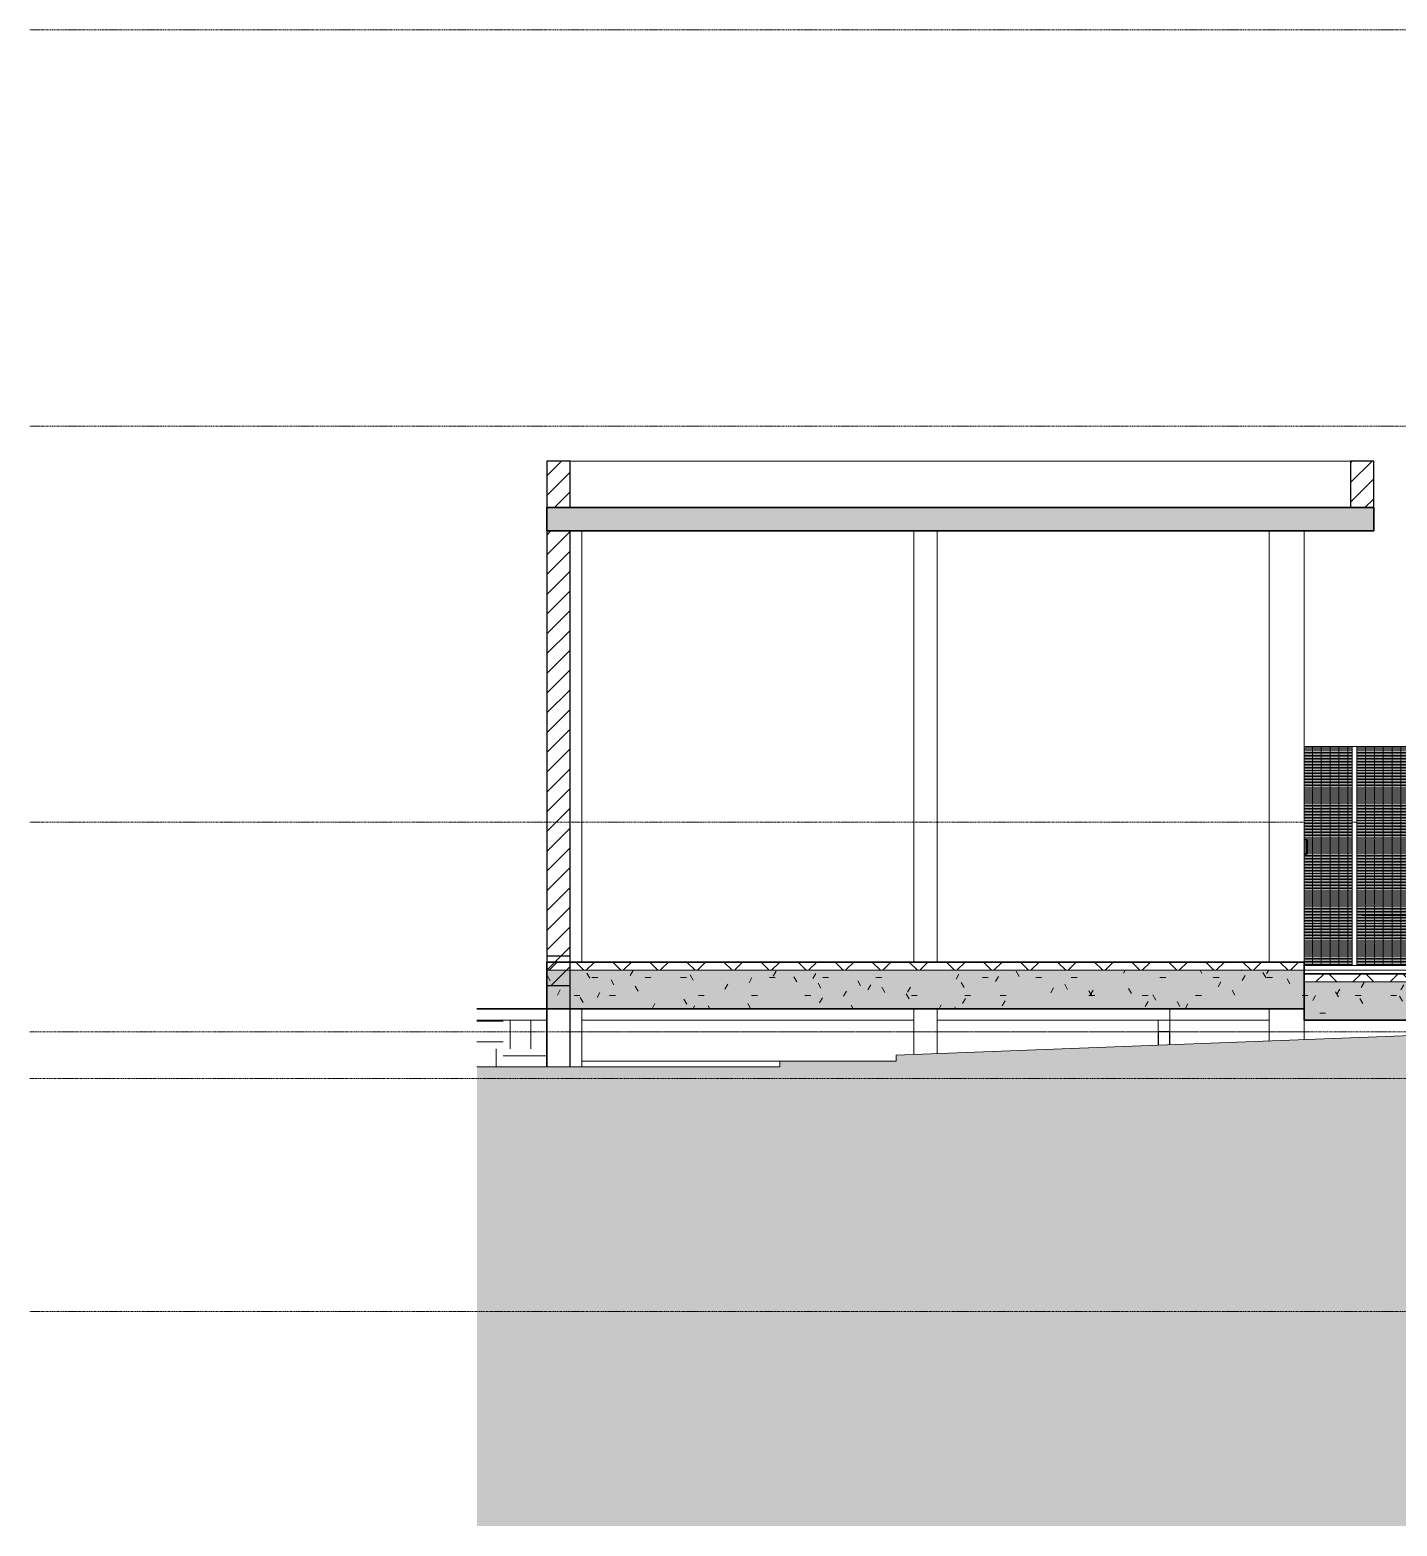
# Model space of a CAD drawing. Header units: millimetres. Extents: x 3451 to 201731, y -8641 to 35300.
# Drawn here: x 3451 to 15187, y -3840 to 9000 of the extents above; entities that cross this region are included whole.
import ezdxf

# ---------------------------------------------------------------- set-up
doc = ezdxf.new("R2010")
doc.units = ezdxf.units.MM
for name, pattern in [('Centre', [31.75, 6.35, -4.7625, 15.875, -4.7625]), ('Dash', [6, 3, -3]), ('Dash 1_8_', [6.35, 3.175, -3.175])]:
    doc.linetypes.add(name, pattern=pattern)
for name, color, linetype, lineweight in [('A-AREA', 32, 'Dash 1_8_', 9), ('A-DETL-GENF-3', 9, 'Continuous', 9), ('A-DETL-THIN', 151, 'Continuous', 9), ('A-DOOR', 31, 'Continuous', 9), ('A-FLOR', 192, 'Continuous', 9), ('A-FLOR-3', 192, 'Continuous', 35), ('A-FLOR-HRAL', 11, 'Continuous', 9), ('A-FLOR-LEVL-2', 51, 'Centre', 9), ('A-FLOR-MCUT', 51, 'Continuous', 9), ('A-FLOR-PATT-3', 8, 'Continuous', 9), ('A-WALL', 113, 'Continuous', 9), ('A-WALL-1', 113, 'Continuous', 25), ('A-WALL-PATT-4', 111, 'Continuous', 9), ('C-PRKG', 70, 'Continuous', 9), ('C-PRKG-HDLN', 70, 'Dash', 9), ('S-COLS', 52, 'Continuous', 9)]:
    doc.layers.add(name, color=color, linetype=linetype, lineweight=lineweight)
pattern_1 = [(0, (49422.43, 14125), (609.6, 152.4), [50.292, -406.908, 50.292, -406.908, -2438.4]), (0, (49422.43, 14125), (609.6, 152.4), [-914.4, 50.292, -864.108, 50.292, -406.908, -1066.8]), (0, (49422.43, 14125), (609.6, 152.4), [-2286, 50.292, -254.508, 50.292, -711.708]), (120, (49651.03, 14201.2), (-436.78227, 451.7291), [50.292, -406.908, 50.292, -406.908, -2438.4]), (120, (49651.03, 14201.2), (-436.78227, 451.7291), [-914.4, 50.292, -864.108, 50.292, -406.908, -1066.8]), (120, (49651.03, 14201.2), (-436.78227, 451.7291), [-2286, 50.292, -254.508, 50.292, -711.708]), (240, (49727.23, 14506), (-172.81773, -604.1291), [50.292, -406.908, 50.292, -406.908, -2438.4]), (240, (49727.23, 14506), (-172.81773, -604.1291), [-914.4, 50.292, -864.108, 50.292, -406.908, -1066.8]), (240, (49727.23, 14506), (-172.81773, -604.1291), [-2286, 50.292, -254.508, 50.292, -711.708])]
pattern_2 = [(50, (49422.43, 14125), (273.276, -23.9091), [28.575, -314.325]), (355, (49422.43, 14125), (-52.8646, 286.585), [22.86, -251.46]), (100.451, (49445.2, 14123), (220.4138, 262.6745), [24.285, -267.135]), (46.184, (49422.43, 14201.2), (406.6187, -63.0646), [42.862, -471.487]), (96.636, (49456.3, 14195.94), (356.1042, 371.1414), [36.428, -400.703]), (351.184, (49422.43, 14201.2), (356.1075, 371.138), [34.29, -377.19]), (21, (49460.53, 14182.15), (227.4212, -153.3982), [28.575, -314.325]), (326, (49460.53, 14182.15), (92.7027, 276.2822), [22.86, -251.46]), (71.451, (49479.48, 14169.37), (320.1254, 122.8816), [24.285, -267.135]), (37.5, (49422.43, 14125), (4.63248, 126.83261), [5.029, -243.383, 5.029, -250.241, -252.413]), (37.5, (49422.43, 14125), (4.63248, 126.83261), [-503.682, 5.029, -247.383]), (7.5, (49422.43, 14125), (100.22916, 150.2711), [5.029, -140.513, 5.029, -237.668, -96.203]), (7.5, (49422.43, 14125), (100.22916, 150.2711), [-388.239, 5.029, -91.173]), (327.5, (49337.46, 14125), (203.38684, -8.59348), [5.029, -90.221, 5.029, -292.151, -394.335]), (327.5, (49337.46, 14125), (203.38684, -8.59348), [-392.43, 5.029, -389.306]), (317.5, (49299.36, 14125), (222.1944, 38.1398), [5.029, -118.796, 5.029, -192.329, -280.035]), (317.5, (49299.36, 14125), (222.1944, 38.1398), [-321.183, 5.029, -275.006])]
pattern_3 = [(45, (49422.43, 14125), (-159.099, 159.099), []), (135, (49422.43, 14125), (-159.099, -159.099), [])]
pattern_4 = [(45, (49422.43, 14125), (-84.8528, 84.8528), [])]

# ---------------------------------------------------------------- blocks, each defined once
blk = doc.blocks.new('BAI XE PCCC - BAI XE PCCC-V50-TKCS_MẶT CẮT C')
at = {"layer": 'C-PRKG'}
for p, q in [((20888, 1400), (14888, 1400)), ((14888, 1400), (20888, 1400))]:
    blk.add_line(p, q, dxfattribs=at)
at = {"layer": 'C-PRKG-HDLN'}
blk.add_line((20888, 1400), (14888, 1400), dxfattribs=at)
blk.add_line((20888, 1400), (14888, 1400), dxfattribs=at)
blk = doc.blocks.new('NBS_CLDPhysicalSecuritySystems_MtlMeshPnlFncngSym_CLDModsecSecurusS3_InfillPanel - NBS_CLDPhysicalSecuritySystems_MtlMeshPnlFncngSym_CLDModsecSecurusS2_InfillPanel-V136-TKCS_MẶT CẮT C')
at = {"layer": 'A-FLOR-HRAL'}
h = blk.add_hatch(dxfattribs=at)
h.set_pattern_fill('FP_13', color=256, style=0, pattern_type=2)
h.set_pattern_definition([(0, (16056.337, 850), (0, 13), []), (90, (16056.34, 850), (-76, 5e-15), [])])
h.paths.add_polyline_path([(14842, 971), (15802, 971), (15802, 2850), (14842, 2850), (14842, 1000)])
h.paths.add_polyline_path([(14388, 971), (14802, 971), (14802, 2850), (14388, 2850), (14388, 2054), (14401, 2053), (14401, 2051), (14412, 2045), (14417, 2037), (14419, 2037), (14417, 1939), (14415, 1939), (14409, 1928), (14401, 1923), (14401, 1922), (14388, 1922), (14388, 1000)])
h.paths.add_polyline_path([(16056, 971), (16056, 2850), (15842, 2850), (15842, 971)])
h.paths.add_polyline_path([(14401, 1927), (14410, 1932), (14411, 1939), (14409, 1939), (14411, 2037), (14413, 2037), (14407, 2046), (14401, 2047), (14401, 2046), (14388, 2045), (14388, 1930), (14401, 1929), (14401, 1928)])
for p, q in [((14802, 2850), (14388, 2850)), ((14802, 2850), (14802, 971)), ((14806, 2850), (14802, 2850)), ((14838, 2850), (14806, 2850)), ((14842, 2850), (14838, 2850)), ((14842, 971), (14842, 2850)), ((15802, 2850), (14842, 2850)), ((15802, 2850), (15802, 971)), ((15806, 2850), (15802, 2850)), ((15838, 2850), (15806, 2850)), ((15842, 2850), (15838, 2850)), ((15842, 971), (15842, 2850)), ((16056, 2850), (15842, 2850)), ((16056, 971), (14388, 971)), ((14388, 930), (16056, 930)), ((14806, 971), (14802, 971)), ((14838, 971), (14806, 971)), ((14842, 971), (14838, 971)), ((15806, 971), (15802, 971)), ((15838, 971), (15806, 971)), ((15842, 971), (15838, 971))]:
    blk.add_line(p, q, dxfattribs=at)
blk = doc.blocks.new('FD_06 - FD_06_EI60-1600x2200_CỬA ĐI 02 CÁNH PANEL THÉP-602137-TKCS_MẶT CẮT C')
at = {"layer": 'A-DOOR'}
for p, q in [((14401, 2055), (14388, 2055)), ((14401, 2055), (14388, 2055)), ((14388, 2045), (14401, 2045)), ((14388, 2045), (14401, 2045)), ((14401, 1931), (14388, 1931)), ((14401, 1931), (14388, 1931)), ((14409, 2037), (14409, 1938)), ((14409, 2037), (14409, 1938)), ((14419, 1938), (14419, 2037)), ((14419, 1938), (14419, 2037)), ((14388, 1921), (14401, 1921)), ((14388, 1921), (14401, 1921))]:
    blk.add_line(p, q, dxfattribs=at)
at = {"layer": 'A-DOOR', "flags": 128}
for points in [[(14419, 2037), (14419, 2038), (14419, 2039), (14419, 2039), (14419, 2040), (14418, 2041), (14418, 2041), (14418, 2042), (14418, 2043), (14418, 2043), (14417, 2044), (14417, 2045), (14417, 2045), (14416, 2046), (14416, 2047), (14416, 2047), (14415, 2048), (14415, 2048), (14414, 2049), (14414, 2049), (14413, 2050), (14413, 2050), (14412, 2051), (14412, 2051), (14411, 2052), (14411, 2052), (14410, 2052), (14410, 2053), (14409, 2053), (14408, 2053), (14408, 2054), (14407, 2054), (14406, 2054), (14406, 2054), (14405, 2054), (14404, 2055), (14404, 2055), (14403, 2055), (14402, 2055), (14402, 2055), (14401, 2055)], [(14419, 2037), (14419, 2038), (14419, 2039), (14419, 2039), (14419, 2040), (14418, 2041), (14418, 2041), (14418, 2042), (14418, 2043), (14418, 2043), (14417, 2044), (14417, 2045), (14417, 2045), (14416, 2046), (14416, 2047), (14416, 2047), (14415, 2048), (14415, 2048), (14414, 2049), (14414, 2049), (14413, 2050), (14413, 2050), (14412, 2051), (14412, 2051), (14411, 2052), (14411, 2052), (14410, 2052), (14410, 2053), (14409, 2053), (14408, 2053), (14408, 2054), (14407, 2054), (14406, 2054), (14406, 2054), (14405, 2054), (14404, 2055), (14404, 2055), (14403, 2055), (14402, 2055), (14402, 2055), (14401, 2055)], [(14401, 2045), (14402, 2045), (14402, 2045), (14402, 2045), (14403, 2045), (14403, 2045), (14403, 2045), (14404, 2045), (14404, 2045), (14404, 2045), (14404, 2045), (14405, 2044), (14405, 2044), (14405, 2044), (14406, 2044), (14406, 2044), (14406, 2044), (14406, 2043), (14407, 2043), (14407, 2043), (14407, 2043), (14407, 2043), (14407, 2042), (14408, 2042), (14408, 2042), (14408, 2042), (14408, 2041), (14408, 2041), (14408, 2041), (14409, 2040), (14409, 2040), (14409, 2040), (14409, 2040), (14409, 2039), (14409, 2039), (14409, 2039), (14409, 2038), (14409, 2038), (14409, 2038), (14409, 2037), (14409, 2037)], [(14401, 2045), (14402, 2045), (14402, 2045), (14402, 2045), (14403, 2045), (14403, 2045), (14403, 2045), (14404, 2045), (14404, 2045), (14404, 2045), (14404, 2045), (14405, 2044), (14405, 2044), (14405, 2044), (14406, 2044), (14406, 2044), (14406, 2044), (14406, 2043), (14407, 2043), (14407, 2043), (14407, 2043), (14407, 2043), (14407, 2042), (14408, 2042), (14408, 2042), (14408, 2042), (14408, 2041), (14408, 2041), (14408, 2041), (14409, 2040), (14409, 2040), (14409, 2040), (14409, 2040), (14409, 2039), (14409, 2039), (14409, 2039), (14409, 2038), (14409, 2038), (14409, 2038), (14409, 2037), (14409, 2037)], [(14409, 1938), (14409, 1938), (14409, 1938), (14409, 1938), (14409, 1937), (14409, 1937), (14409, 1937), (14409, 1936), (14409, 1936), (14409, 1936), (14409, 1935), (14409, 1935), (14408, 1935), (14408, 1935), (14408, 1934), (14408, 1934), (14408, 1934), (14408, 1934), (14407, 1933), (14407, 1933), (14407, 1933), (14407, 1933), (14406, 1932), (14406, 1932), (14406, 1932), (14406, 1932), (14405, 1932), (14405, 1931), (14405, 1931), (14404, 1931), (14404, 1931), (14404, 1931), (14404, 1931), (14403, 1931), (14403, 1931), (14403, 1931), (14402, 1931), (14402, 1931), (14402, 1931), (14401, 1931), (14401, 1931)], [(14401, 1921), (14402, 1921), (14403, 1921), (14403, 1921), (14404, 1921), (14405, 1921), (14405, 1922), (14406, 1922), (14407, 1922), (14407, 1922), (14408, 1922), (14409, 1923), (14409, 1923), (14410, 1923), (14411, 1924), (14411, 1924), (14412, 1924), (14412, 1925), (14413, 1925), (14413, 1926), (14414, 1926), (14414, 1927), (14415, 1927), (14415, 1928), (14416, 1928), (14416, 1929), (14416, 1930), (14417, 1930), (14417, 1931), (14417, 1932), (14418, 1932), (14418, 1933), (14418, 1933), (14418, 1934), (14418, 1935), (14419, 1936), (14419, 1936), (14419, 1937), (14419, 1938), (14419, 1938), (14419, 1938)], [(14409, 1938), (14409, 1938), (14409, 1938), (14409, 1938), (14409, 1937), (14409, 1937), (14409, 1937), (14409, 1936), (14409, 1936), (14409, 1936), (14409, 1935), (14409, 1935), (14408, 1935), (14408, 1935), (14408, 1934), (14408, 1934), (14408, 1934), (14408, 1934), (14407, 1933), (14407, 1933), (14407, 1933), (14407, 1933), (14406, 1932), (14406, 1932), (14406, 1932), (14406, 1932), (14405, 1932), (14405, 1931), (14405, 1931), (14404, 1931), (14404, 1931), (14404, 1931), (14404, 1931), (14403, 1931), (14403, 1931), (14403, 1931), (14402, 1931), (14402, 1931), (14402, 1931), (14401, 1931), (14401, 1931)], [(14401, 1921), (14402, 1921), (14403, 1921), (14403, 1921), (14404, 1921), (14405, 1921), (14405, 1922), (14406, 1922), (14407, 1922), (14407, 1922), (14408, 1922), (14409, 1923), (14409, 1923), (14410, 1923), (14411, 1924), (14411, 1924), (14412, 1924), (14412, 1925), (14413, 1925), (14413, 1926), (14414, 1926), (14414, 1927), (14415, 1927), (14415, 1928), (14416, 1928), (14416, 1929), (14416, 1930), (14417, 1930), (14417, 1931), (14417, 1932), (14418, 1932), (14418, 1933), (14418, 1933), (14418, 1934), (14418, 1935), (14419, 1936), (14419, 1936), (14419, 1937), (14419, 1938), (14419, 1938), (14419, 1938)]]:
    blk.add_lwpolyline(points, dxfattribs=at)

msp = doc.modelspace()

# ---------------------------------------------------------------- hatches: boundary and pattern name
at = {"layer": 'A-DETL-GENF-3'}
h = msp.add_hatch(dxfattribs=at)
h.set_pattern_fill('FP_30', color=256, style=0, pattern_type=2)
h.set_pattern_definition([(0, (49422.4, 14125), (725.805, 725.805), [725.805, -725.805]), (0, (49422.4, 14397.2), (725.805, 725.805), [725.805, -725.805]), (0, (49422.4, 14669.35), (725.805, 725.805), [725.805, -725.805]), (90, (49513.15, 14760.1), (-725.805, 725.805), [725.805, -725.805]), (90, (49785.3, 14760.1), (-725.805, 725.805), [725.805, -725.805]), (90, (50057.5, 14760.1), (-725.805, 725.805), [725.805, -725.805])])
h.paths.add_polyline_path([(36870.3, -3840.5), (89603.2, -3840.5), (89603.2, -250), (86418.2, -250), (86418.2, -200), (83418.2, -200), (77436.3, 50), (72436.3, 50), (72436.3, 100), (70315, 100), (70315, 300), (58586.3, 300), (58586.3, 500), (47586.3, 500), (44536.9, 600), (44536.9, -2050), (45309.9, -2050), (45309.9, -3550), (45336.9, -3551.5), (45336.9, -3600), (43216.9, -3600), (43216.9, -3550), (43253.9, -3550), (43253.9, -2350), (41686.1, -2350), (41686.1, -3550), (41758.6, -3550), (41758.6, -3600), (38034.6, -3600), (38034.6, -3550), (38086.1, -3550), (38086.1, -2350), (34885.8, -2350), (34885.8, -3550), (34935.8, -3550), (34935.8, -3600), (30836.9, -3600), (30836.9, -3550), (30885.8, -3550), (30885.8, -2350), (28636.9, -2350), (28636.9, -2750), (28436.9, -2750), (28436.9, -2350), (26136.9, -2350), (26136.9, -3550), (26186.9, -3550), (26186.9, -3600), (23596.9, -3600), (23596.9, -3550), (23636.9, -3550), (23636.9, -2750), (23236.9, -2750), (23236.9, 650), (21236.9, 650), (21236.9, 599.7), (10888.2, 199.7), (10888.2, 150), (9888.2, 150), (9888.2, 100), (7288.4, 100), (7288.4, -3840.5), (35584.1, -3840.5)])
at = {"layer": 'A-FLOR-PATT-3'}
msp.add_hatch(color=256, dxfattribs=at).paths.add_polyline_path([(12433.1, 4700), (14988.2, 4700), (14988.2, 4900), (7888.2, 4900), (7888.2, 4700)])
h = msp.add_hatch(dxfattribs=at)
h.set_pattern_fill('FP_6', color=256, style=0, pattern_type=2)
h.set_pattern_definition(pattern_3)
h.paths.add_polyline_path([(14388.2, 930), (14388.2, 1000), (7888.2, 1000), (7888.2, 930), (14362.3, 930)])
h = msp.add_hatch(dxfattribs=at)
h.set_pattern_fill('FP_3', color=256, style=0, pattern_type=2)
h.set_pattern_definition(pattern_1)
h.paths.add_polyline_path([(14362.3, 600), (14388.2, 600), (14388.2, 930), (7888.2, 930), (7888.2, 600), (13719.2, 600)])
h = msp.add_hatch(dxfattribs=at)
h.set_pattern_fill('FP_8', color=256, style=0, pattern_type=2)
h.set_pattern_definition(pattern_2)
h.paths.add_polyline_path([(14362.3, 600), (14388.2, 600), (14388.2, 930), (7888.2, 930), (7888.2, 600), (13719.2, 600)])
h = msp.add_hatch(dxfattribs=at)
h.set_pattern_fill('FP_6', color=256, style=0, pattern_type=2)
h.set_pattern_definition(pattern_3)
h.paths.add_polyline_path([(20888.2, 830), (20888.2, 900), (14388.2, 900), (14388.2, 830), (20793.2, 830)])
h = msp.add_hatch(dxfattribs=at)
h.set_pattern_fill('FP_3', color=256, style=0, pattern_type=2)
h.set_pattern_definition(pattern_1)
h.paths.add_polyline_path([(14388.2, 500), (18657.5, 500), (20888.2, 586.2), (20888.2, 830), (14388.2, 830), (14388.2, 599.7)])
h = msp.add_hatch(dxfattribs=at)
h.set_pattern_fill('FP_8', color=256, style=0, pattern_type=2)
h.set_pattern_definition(pattern_2)
h.paths.add_polyline_path([(14388.2, 500), (18657.5, 500), (20888.2, 586.2), (20888.2, 830), (14388.2, 830), (14388.2, 599.7)])
h = msp.add_hatch(dxfattribs=at)
h.set_pattern_fill('FP_9', color=256, style=0, pattern_type=2)
h.set_pattern_definition([(0, (49422.43, 14125), (476.25, 476.25), [476.25, -476.25]), (0, (49422.43, 14303.6), (476.25, 476.25), [476.25, -476.25]), (0, (49422.43, 14482.2), (476.25, 476.25), [476.25, -476.25]), (90, (49481.96, 14541.7), (-476.25, 476.25), [476.25, -476.25]), (90, (49660.55, 14541.7), (-476.25, 476.25), [476.25, -476.25]), (90, (49839.15, 14541.7), (-476.25, 476.25), [476.25, -476.25])])
h.paths.add_polyline_path([(7888.2, 100), (7888.2, 500), (7288.4, 500), (7288.4, 100)])
at = {"layer": 'A-WALL-PATT-4'}
h = msp.add_hatch(dxfattribs=at)
h.set_pattern_fill('FP_1', color=256, style=0, pattern_type=2)
h.set_pattern_definition(pattern_4)
h.paths.add_polyline_path([(7888.2, 4900), (8088.2, 4900), (8088.2, 5300), (7888.2, 5300)])
h = msp.add_hatch(dxfattribs=at)
h.set_pattern_fill('FP_1', color=256, style=0, pattern_type=2)
h.set_pattern_definition(pattern_4)
h.paths.add_polyline_path([(14788.2, 4900), (14988.2, 4900), (14988.2, 5300), (14788.2, 5300)])
h = msp.add_hatch(dxfattribs=at)
h.set_pattern_fill('FP_1', color=256, style=0, pattern_type=2)
h.set_pattern_definition(pattern_4)
h.paths.add_polyline_path([(7888.2, 800), (8088.2, 800), (8088.2, 4700), (7888.2, 4700), (7888.2, 955.6)])

# ---------------------------------------------------------------- linework, layer by layer
at = {"layer": 'A-AREA'}
for p, q in [((13136.9, 400), (8088.2, 400)), ((14388.2, 400), (13236.9, 400))]:
    msp.add_line(p, q, dxfattribs=at)
at = {"layer": 'A-DETL-THIN'}
for p, q in [((21236.9, 599.7), (10888.2, 199.7)), ((10888.2, 150), (9888.2, 150)), ((9888.2, 150), (9888.2, 100)), ((10888.2, 199.7), (10888.2, 150)), ((9888.2, 100), (7288.4, 100))]:
    msp.add_line(p, q, dxfattribs=at)
at = {"layer": 'A-FLOR'}
for p, q in [((13236.9, 600), (13236.9, 400)), ((11038.2, 500), (8188.2, 500)), ((14088.2, 500), (11238.2, 500)), ((13136.9, 500), (13136.9, 400)), ((9888.2, 150), (8188.2, 150))]:
    msp.add_line(p, q, dxfattribs=at)
at = {"layer": 'A-FLOR-3'}
for p, q in [((14988.2, 4900), (7888.2, 4900)), ((7888.2, 4900), (7888.2, 4700)), ((14988.2, 4700), (14988.2, 4900)), ((7888.2, 4700), (14988.2, 4700)), ((7888.2, 100), (7888.2, 1000)), ((14388.2, 1000), (7888.2, 1000)), ((14388.2, 500), (14388.2, 1000)), ((20888.2, 900), (14388.2, 900)), ((7288.4, 600), (14388.2, 600)), ((14388.2, 500), (18657.5, 500))]:
    msp.add_line(p, q, dxfattribs=at)
at = {"layer": 'A-FLOR-LEVL-2'}
for p, q in [((3450.8, 9000), (93442.9, 9000)), ((3450.8, 5600), (93442.9, 5600)), ((3450.8, 2200), (93442.9, 2200)), ((93442.9, 400), (3450.8, 400)), ((91537.9, 0), (3450.8, 0)), ((3450.8, -2000), (91537.9, -2000))]:
    msp.add_line(p, q, dxfattribs=at)
at = {"layer": 'A-FLOR-MCUT'}
for p, q in [((14388.2, 930), (7888.2, 930)), ((20888.2, 830), (14388.2, 830)), ((7888.2, 500), (7288.4, 500))]:
    msp.add_line(p, q, dxfattribs=at)
at = {"layer": 'A-WALL'}
for p, q in [((14788.2, 5300), (8088.2, 5300)), ((8188.2, 4700), (8188.2, 1000)), ((14088.2, 1000), (14088.2, 4700))]:
    msp.add_line(p, q, dxfattribs=at)
at = {"layer": 'A-WALL-1'}
for p, q in [((7888.2, 5300), (7888.2, 4900)), ((8088.2, 5300), (7888.2, 5300)), ((8088.2, 4900), (8088.2, 5300)), ((14988.2, 5300), (14788.2, 5300)), ((14788.2, 5300), (14788.2, 4900)), ((14988.2, 4900), (14988.2, 5300)), ((7888.2, 4700), (7888.2, 800)), ((7888.2, 4700), (7888.2, 4700)), ((8088.2, 800), (8088.2, 4700)), ((7888.2, 1050), (7888.2, 100)), ((8088.2, 1050), (7888.2, 1050)), ((8088.2, 100), (8088.2, 1050)), ((7888.2, 800), (8088.2, 800)), ((13236.9, 400), (13136.9, 400)), ((13136.9, 400), (13136.9, 286.6)), ((13236.9, 290.5), (13236.9, 400))]:
    msp.add_line(p, q, dxfattribs=at)
at = {"layer": 'S-COLS'}
for p, q in [((8188.2, 4700), (8188.2, 1000)), ((11038.2, 4700), (11038.2, 1000)), ((11238.2, 1000), (11238.2, 4700)), ((14088.2, 4700), (14088.2, 1000)), ((14388.2, 4700), (14388.2, 1000)), ((8188.2, 600), (8188.2, 100)), ((11038.2, 600), (11038.2, 205.5)), ((11238.2, 213.2), (11238.2, 600)), ((14088.2, 600), (14088.2, 323.4)), ((14388.2, 500), (14388.2, 335))]:
    msp.add_line(p, q, dxfattribs=at)

# ---------------------------------------------------------------- block references
at = {"layer": 'A-DOOR'}
msp.add_blockref('FD_06 - FD_06_EI60-1600x2200_CỬA ĐI 02 CÁNH PANEL THÉP-602137-TKCS_MẶT CẮT C', (0, 0), dxfattribs=at)
at = {"layer": 'A-FLOR-HRAL'}
msp.add_blockref('NBS_CLDPhysicalSecuritySystems_MtlMeshPnlFncngSym_CLDModsecSecurusS3_InfillPanel - NBS_CLDPhysicalSecuritySystems_MtlMeshPnlFncngSym_CLDModsecSecurusS2_InfillPanel-V136-TKCS_MẶT CẮT C', (0, 0), dxfattribs=at)
at = {"layer": 'C-PRKG'}
msp.add_blockref('BAI XE PCCC - BAI XE PCCC-V50-TKCS_MẶT CẮT C', (0, 0), dxfattribs=at)

doc.saveas('drawing.dxf')
